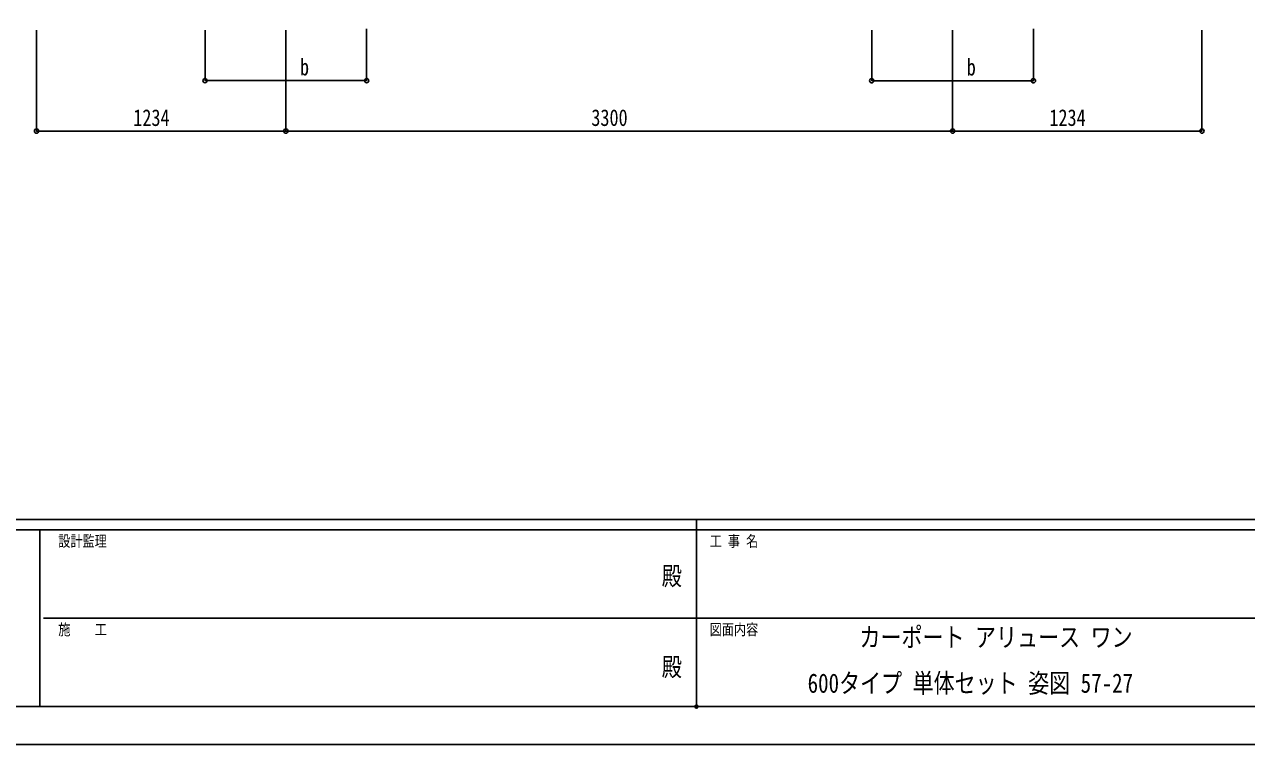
# Model space of a CAD drawing. Units: millimetres, scale not verified. Extents: x -10512 to 10512, y -7425 to 7425.
# Drawn here: x -3338 to 2710, y -7425 to -3863 of the extents above; entities that cross this region are included whole.
import ezdxf
from ezdxf.enums import TextEntityAlignment as Align

# ---------------------------------------------------------------- set-up
doc = ezdxf.new("R2010")
doc.units = ezdxf.units.MM
doc.header["$LTSCALE"] = 30
doc.header["$PDMODE"] = 32
doc.header["$PDSIZE"] = 15
for name, color, linetype in [('0-2_USER1', 3, 'Continuous'), ('0-6_YKK_D', 6, 'Continuous'), ('0-7_YKK_ZWAK', 7, 'Continuous')]:
    doc.layers.add(name, color=color, linetype=linetype)
doc.styles.add('ＭＳ ゴシック', font='')
doc.styles.get('ＭＳ ゴシック').set_extended_font_data('MS Gothic')

msp = doc.modelspace()

# ---------------------------------------------------------------- linework, layer by layer
at = {"layer": '0-6_YKK_D'}
for p, q in [((-3278.62, -3890.74), (-3278.62, -4391.74)), ((-2444.62, -3890.76), (-2444.62, -4141.74)), ((-2044.62, -3890.74), (-2044.62, -4391.74)), ((-2044.62, -3890.74), (-2044.62, -4391.74)), ((-1644.62, -3885.2), (-1644.62, -4141.74)), ((855.38, -3890.76), (855.38, -4142.24)), ((1255.38, -3890.74), (1255.38, -4391.74)), ((1255.38, -3890.74), (1255.38, -4391.74)), ((1655.38, -3885.2), (1655.38, -4142.24)), ((2489.38, -3890.74), (2489.38, -4391.74)), ((-2444.62, -4140.74), (-1644.62, -4140.74)), ((855.38, -4141.24), (1655.38, -4141.24)), ((-3278.62, -4390.74), (-2044.62, -4390.74)), ((-2044.62, -4390.74), (1255.38, -4390.74)), ((1255.38, -4390.74), (2489.38, -4390.74))]:
    msp.add_line(p, q, dxfattribs=at)
for centre in [(-2444.62, -4140.74), (-1644.62, -4140.74), (855.38, -4141.24), (1655.38, -4141.24), (-3278.62, -4390.74), (-2044.62, -4390.74), (-2044.62, -4390.74), (1255.38, -4390.74), (1255.38, -4390.74), (2489.38, -4390.74)]:
    msp.add_circle(centre, 10.62, dxfattribs=at)
at = {"layer": '0-7_YKK_ZWAK'}
for p, q in [((9737.55, -6312.5), (-9762.45, -6312.5)), ((-12.45, -6312.5), (-12.45, -7237.5)), ((-3262.45, -6362.5), (-9762.45, -6362.5)), ((-3262.45, -6362.5), (-3262.45, -7237.5)), ((-12.45, -6362.5), (-3262.45, -6362.5)), ((3237.55, -6362.5), (-12.45, -6362.5)), ((-3243.7, -6800), (-12.45, -6800)), ((-12.45, -6800), (3237.55, -6800)), ((-9762.45, -7237.5), (-3262.45, -7237.5)), ((-3262.45, -7237.5), (-12.45, -7237.5)), ((-12.45, -7237.5), (3237.55, -7237.5))]:
    msp.add_line(p, q, dxfattribs=at)
msp.add_lwpolyline([(-10512.5, -7425), (10512.5, -7425), (10512.5, 7425), (-10512.5, 7425)], close=True, dxfattribs=at)
msp.add_point((-12.45, -7237.5), dxfattribs=at)

# ---------------------------------------------------------------- texts
at = {"layer": '0-2_USER1', "style": 'ＭＳ ゴシック', "width": 0.8}
for s, p in [('カーポート アリュース ワン', (794.42, -6970)), ('600タイプ 単体セット 姿図 57-27', (537.88, -7197.5))]:
    msp.add_text(s, height=95.31, dxfattribs=at).set_placement(p, align=Align.BOTTOM_LEFT)
at = {"layer": '0-6_YKK_D', "style": 'ＭＳ ゴシック', "width": 0.8}
for s, p in [('b', (-1974.62, -4139.74)), ('b', (1325.38, -4140.24)), ('1234', (-2799.62, -4389.74)), ('3300', (-532.62, -4389.74)), ('1234', (1734.38, -4389.74))]:
    msp.add_text(s, height=82.48, dxfattribs=at).set_placement(p, align=Align.BOTTOM_LEFT)
at = {"layer": '0-7_YKK_ZWAK', "style": 'ＭＳ ゴシック', "width": 0.8}
for s, height, p in [('設計監理', 54.99, (-3170.78, -6462.5)), ('工 事 名', 54.99, (53.17, -6462.5)), ('殿', 91.64, (-184.17, -6664.58)), ('施\u3000\u3000工', 54.99, (-3170.78, -6900)), ('図面内容', 54.99, (53.17, -6900)), ('殿', 91.64, (-184.17, -7114.58))]:
    msp.add_text(s, height=height, dxfattribs=at).set_placement(p, align=Align.BOTTOM_LEFT)

doc.saveas('drawing.dxf')
